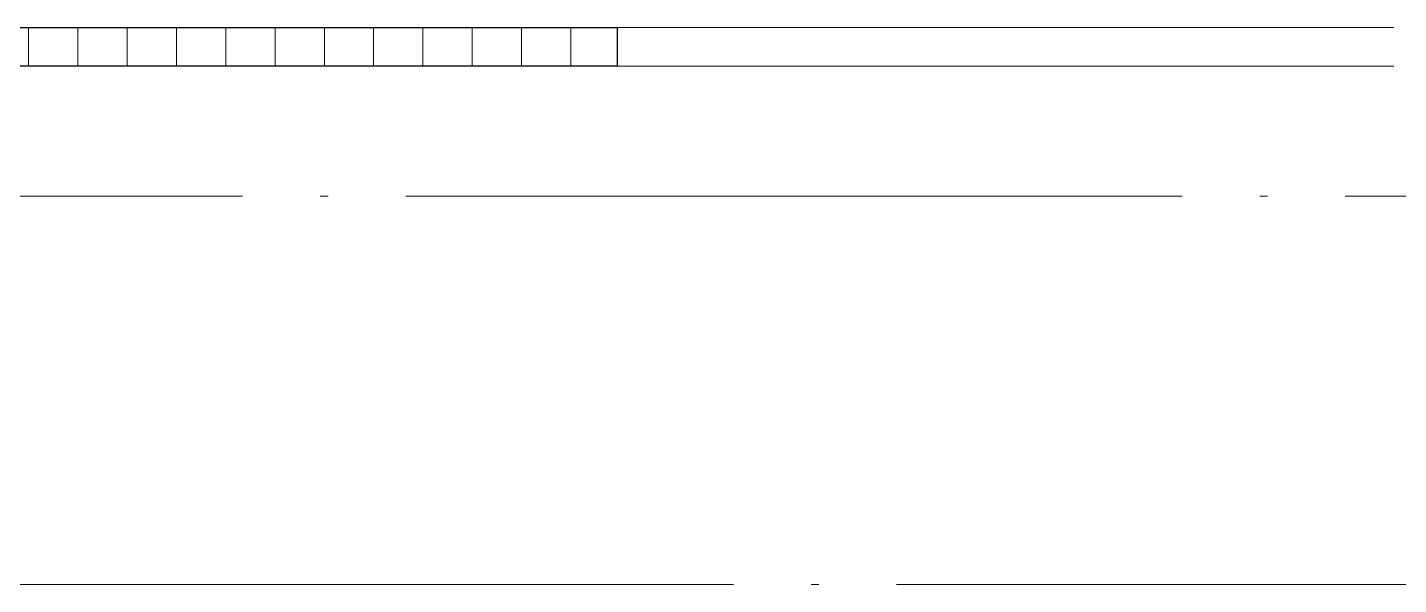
# Model space of a CAD drawing. Extents: x -965262 to 1142518, y -357520 to 71675.
# Drawn here: x 646822 to 650354, y -161363 to -159928 of the extents above; entities that cross this region are included whole.
import ezdxf

# ---------------------------------------------------------------- set-up
doc = ezdxf.new("R2010")
doc.units = 0
doc.header["$LTSCALE"] = 10
doc.linetypes.add('DOTE', pattern=[2.42, 2, -0.2, 0.02, -0.2])
doc.layers.get('0').update_dxf_attribs({"linetype": 'CONTINUOUS', "lineweight": 30})
doc.layers.add('DOTE', color=7, linetype='DOTE', lineweight=9)

msp = doc.modelspace()

# ---------------------------------------------------------------- hatches: boundary and pattern name
at = {"lineweight": 15}
h = msp.add_hatch(dxfattribs=at)
h.set_pattern_fill('ANSI37', color=30, scale=40)
h.set_pattern_definition([(45, (654200.48, -159968.05), (-89.8026, 89.8026), []), (135, (654200.48, -159968.05), (-89.8026, -89.8026), [])])
h.paths.add_polyline_path([(654341.2, -159928.1), (653841.2, -159928.1), (653841.2, -160028.1), (654341.2, -160028.1)], flags=16)
h.paths.add_polyline_path([(656541.2, -159928.1), (656341.2, -159928.1), (656341.2, -160028.1), (656541.2, -160028.1)], flags=16)
h.paths.add_polyline_path([(656976.2, -159928.1), (656541.2, -159928.1), (656541.2, -160028.1), (656976.2, -160028.1)], flags=17)
h.paths.add_polyline_path([(656976.2, -160028.1), (656876.2, -160028.1), (656876.2, -160363.1), (656976.2, -160363.1)], flags=17)
h.paths.add_polyline_path([(656976.2, -160363.1), (656876.2, -160363.1), (656876.2, -160928.1), (656976.2, -160928.1)], flags=17)
h.paths.add_polyline_path([(644206.2, -160028.1), (644106.2, -160028.1), (644106.2, -160363.1), (644206.2, -160363.1)], flags=17)
h.paths.add_polyline_path([(644206.2, -160363.1), (644106.2, -160363.1), (644106.2, -160928.1), (644206.2, -160928.1)], flags=16)
h.paths.add_polyline_path([(644541.2, -159928.1), (644106.2, -159928.1), (644106.2, -160028.1), (644541.2, -160028.1)], flags=16)
h.paths.add_polyline_path([(648341.2, -159928.1), (644541.2, -159928.1), (644541.2, -160028.1), (648341.2, -160028.1)], flags=17)
h.paths.add_polyline_path([(650541.2, -159928.1), (650341.2, -159928.1), (650341.2, -160028.1), (650541.2, -160028.1)], flags=16)
h.paths.add_polyline_path([(650841.2, -159928.1), (650541.2, -159928.1), (650541.2, -160028.1), (650841.2, -160028.1)], flags=16)
h.paths.add_polyline_path([(656341.2, -160028.1), (656341.2, -159928.1), (656976.2, -159928.1), (656976.2, -160928.1), (656876.2, -160928.1), (656876.2, -160028.1)])
h.paths.add_polyline_path([(653841.2, -160028.1), (653841.2, -159928.1), (654341.2, -159928.1), (654341.2, -160028.1)])
h.paths.add_polyline_path([(650341.2, -160028.1), (650341.2, -159928.1), (650841.2, -159928.1), (650841.2, -160028.1), (650341.2, -160028.1)])
h.paths.add_polyline_path([(644106.2, -160928.1), (644106.2, -159928.1), (648341.2, -159928.1), (648341.2, -160028.1), (644206.2, -160028.1), (644206.2, -160928.1)])
h = msp.add_hatch(dxfattribs=at)
h.set_pattern_fill('LINE', color=6, scale=40, angle=90)
h.set_pattern_definition([(90, (2031759.52, -215631.9), (-127, 8e-15), [])])
h.paths.add_polyline_path([(644541.2, -160028.1), (644541.2, -159928.1), (644106.2, -159928.1), (644106.2, -160028.1)])
h.paths.add_polyline_path([(648341.2, -160028.1), (648341.2, -159928.1), (644541.2, -159928.1), (644541.2, -160028.1)])
h.paths.add_polyline_path([(650541.2, -159928.1), (650341.2, -159928.1), (650341.2, -160028.1), (650541.2, -160028.1)])
h.paths.add_polyline_path([(650541.2, -159928.1), (650541.2, -160028.1), (650841.2, -160028.1), (650841.2, -159928.1)])
h.paths.add_polyline_path([(654341.2, -160028.1), (654341.2, -159928.1), (653841.2, -159928.1), (653841.2, -160028.1)])
h.paths.add_polyline_path([(656341.2, -159928.1), (656341.2, -160028.1), (656541.2, -160028.1), (656541.2, -159928.1)])
h.paths.add_polyline_path([(656976.2, -160028.1), (656976.2, -159928.1), (656541.2, -159928.1), (656541.2, -160028.1)])

# ---------------------------------------------------------------- linework, layer by layer
at = {"color": 6, "extrusion": (0, 0, -1)}
for p, q in [((644106.2, -159928.1, 9801.8), (648341.2, -159928.1, 9801.8)), ((648341.2, -159928.1, 9801.8), (648341.2, -160028.1, 9801.8)), ((648341.2, -160028.1, 9801.8), (644106.2, -160028.1, 9801.8))]:
    msp.add_line(p, q, dxfattribs=at)
at = {"color": 6, "lineweight": 15}
for p, q in [((648341.2, -159928.1, 9801.8), (650341.2, -159928.1, 9801.8)), ((648341.2, -160028.1, 9801.8), (650341.2, -160028.1, 9801.8))]:
    msp.add_line(p, q, dxfattribs=at)
at = {"layer": 'DOTE', "ltscale": 100}
for p, q in [((657056.1, -160363.1, 8350.5), (635608.9, -160363.1, 8350.5)), ((687360.5, -161363.1, 8350.5), (635608.9, -161363.1, 8350.5))]:
    msp.add_line(p, q, dxfattribs=at)

doc.saveas('drawing.dxf')
